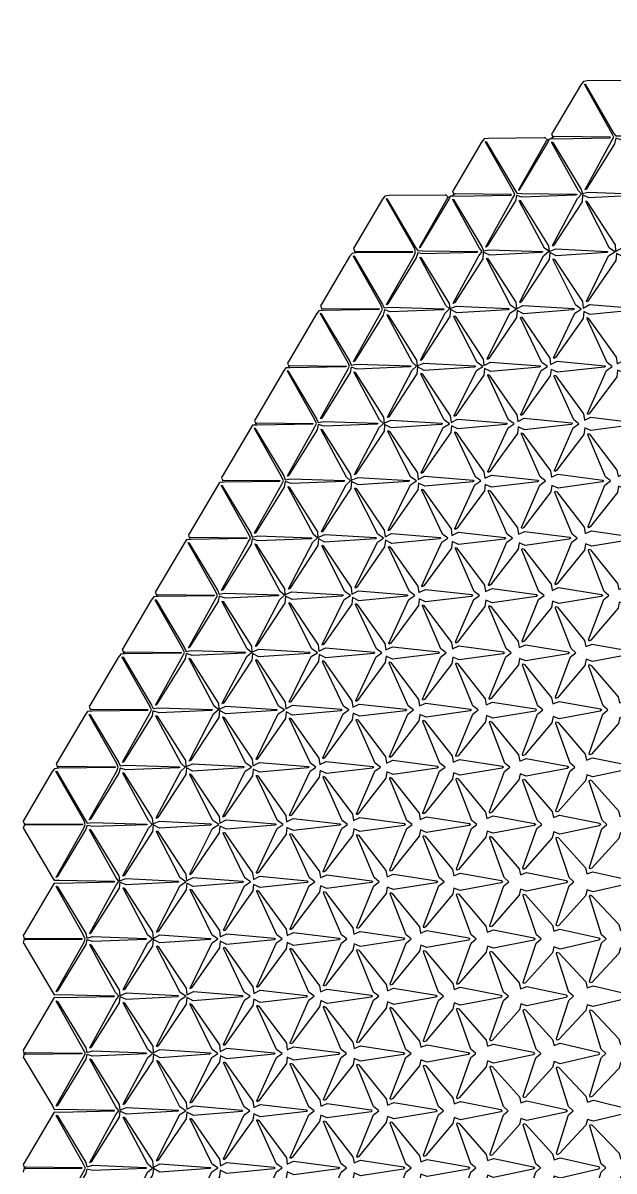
# Model space of a CAD drawing. Extents: x 0 to 195, y 0 to 191.
# Drawn here: x 0.2 to 44.9, y 95.1 to 181.9 of the extents above; entities that cross this region are included whole.
import ezdxf

# ---------------------------------------------------------------- set-up
doc = ezdxf.new("R2010")
doc.units = 0
doc.layers.add('DEFAULT', color=18, linetype='CONTINUOUS')

msp = doc.modelspace()

# ---------------------------------------------------------------- linework, layer by layer
at = {"layer": 'DEFAULT'}
for points in [[(54.878, 181.66), (54.68, 181.892), (54.634, 181.865), (50.373, 181.838), (50.085, 181.786), (49.888, 181.533), (47.738, 177.895), (47.689, 177.868), (47.757, 177.562), (47.377, 177.327), (47.183, 177.562), (47.137, 177.535), (42.871, 177.511), (42.584, 177.452), (42.385, 177.21), (40.233, 173.558), (40.185, 173.531), (40.265, 173.231)], [(39.888, 173.017), (39.661, 173.231), (39.613, 173.203), (35.384, 173.162), (35.072, 173.12), (34.883, 172.883), (32.731, 169.225), (32.683, 169.198), (32.769, 168.901)], [(32.384, 168.68), (32.169, 168.901), (32.122, 168.873), (27.879, 168.838), (27.571, 168.782), (27.374, 168.568), (25.221, 164.879), (25.175, 164.853), (25.287, 164.571), (25.369, 164.618), (29.641, 164.598), (29.679, 164.571), (29.624, 164.543), (25.378, 164.51), (25.077, 164.46), (24.883, 164.222), (22.731, 160.565), (22.683, 160.538), (22.768, 160.241), (22.879, 160.304), (27.122, 160.269), (27.153, 160.241), (27.087, 160.211), (22.897, 160.15), (22.558, 160.129), (22.382, 159.894), (20.23, 156.233), (20.183, 156.206), (20.27, 155.911), (20.378, 155.972), (24.624, 155.939), (24.654, 155.911), (24.586, 155.881), (20.398, 155.819), (20.059, 155.801), (19.884, 155.56), (17.733, 151.907), (17.685, 151.88), (17.766, 151.581), (17.88, 151.646), (22.12, 151.609), (22.147, 151.581), (22.077, 151.55), (17.902, 151.481), (17.555, 151.473), (17.386, 151.225), (15.235, 147.581), (15.187, 147.554), (15.261, 147.251), (15.383, 147.32), (19.614, 147.279), (19.644, 147.251), (19.573, 147.22), (15.404, 147.149), (15.055, 147.146), (14.889, 146.89), (12.739, 143.256), (12.69, 143.229), (12.754, 142.921), (12.886, 142.995), (17.108, 142.949), (17.14, 142.921), (17.071, 142.89), (12.905, 142.816), (12.551, 142.811), (12.384, 142.569), (10.232, 138.916), (10.184, 138.889), (10.266, 138.59), (10.38, 138.655), (14.62, 138.618), (14.657, 138.59), (14.597, 138.561), (10.392, 138.507), (10.064, 138.48), (9.883, 138.241), (7.732, 134.585), (7.684, 134.558), (7.768, 134.26), (7.879, 134.324), (12.122, 134.288), (12.159, 134.26), (12.099, 134.231), (7.891, 134.179), (7.566, 134.151), (7.385, 133.907), (5.234, 130.258), (5.186, 130.231), (5.264, 129.93), (5.381, 129.997), (9.618, 129.958), (9.649, 129.93), (9.581, 129.9), (5.4, 129.834), (5.057, 129.822), (4.886, 129.575), (2.735, 125.929), (2.686, 125.902), (2.762, 125.6), (2.882, 125.668), (7.116, 125.628), (7.163, 125.6), (7.115, 125.572), (2.883, 125.531), (2.565, 125.476), (2.369, 125.278), (0.213, 121.567), (0.169, 121.541), (0.299, 121.27), (0.282, 121.27), (0.177, 120.984), (0.223, 120.958), (2.377, 117.277), (2.543, 117.057), (2.909, 117.051), (7.062, 116.971), (7.103, 116.94), (7.037, 116.907), (2.922, 116.808), (2.536, 116.835), (2.389, 116.579), (0.239, 112.945), (0.19, 112.917), (0.26, 112.61), (0.255, 112.61), (0.187, 112.306), (0.236, 112.279), (2.387, 108.636), (2.53, 108.387), (2.926, 108.418), (7.029, 108.313), (7.087, 108.28), (7.034, 108.246), (2.924, 108.146), (2.534, 108.174), (2.389, 107.919), (0.238, 104.284), (0.189, 104.257), (0.241, 103.949), (0.255, 103.949), (0.196, 103.631), (0.247, 103.602), (2.395, 99.992), (2.54, 99.718), (2.922, 99.75), (7.038, 99.652), (7.094, 99.619), (7.041, 99.586), (2.92, 99.491), (2.54, 99.517), (2.392, 99.253), (0.242, 95.63), (0.193, 95.602), (0.249, 95.289), (0.258, 95.289), (0.188, 94.984)], [(0.299, 121.27), (0.363, 121.306), (4.655, 121.296), (4.691, 121.27), (4.636, 121.243), (0.372, 121.219), (0.282, 121.27)], [(0.255, 112.61), (0.386, 112.683), (4.609, 112.638), (4.66, 112.61), (4.614, 112.581), (0.383, 112.54), (0.26, 112.61)], [(0.255, 103.949), (0.386, 104.023), (4.609, 103.978), (4.651, 103.949), (4.594, 103.92), (0.393, 103.864), (0.241, 103.949)], [(0.249, 95.289), (0.389, 95.368), (4.602, 95.318), (4.655, 95.289), (4.611, 95.261), (0.385, 95.218), (0.258, 95.289)]]:
    msp.add_lwpolyline(points, dxfattribs=at)
for points in [[(45.042, 173.349), (45.41, 173.344), (49.561, 173.263), (49.577, 173.231), (49.482, 173.195), (45.45, 173.056), (45.041, 173.188), (44.948, 172.759), (42.813, 169.347), (42.731, 169.28), (42.71, 169.308), (44.716, 172.943), (44.9, 173.257), (44.771, 173.518), (42.685, 177.207), (42.681, 177.27), (42.723, 177.251), (44.876, 173.568)], [(37.553, 169.008), (37.905, 169.005), (42.072, 168.932), (42.08, 168.901), (41.977, 168.864), (37.953, 168.721), (37.531, 168.847), (37.438, 168.447), (35.3, 164.999), (35.223, 164.937), (35.205, 164.968), (37.227, 168.613), (37.396, 168.923), (37.275, 169.188), (35.183, 172.88), (35.185, 172.931), (35.236, 172.9), (37.387, 169.258)], [(44.64, 173.231), (44.619, 173.259), (40.381, 173.297), (40.265, 173.231), (39.888, 173.017), (39.766, 172.945), (37.687, 169.261), (37.697, 169.222), (37.759, 169.267), (39.906, 172.84), (40.058, 173.142), (40.41, 173.119), (44.561, 173.2)], [(42.513, 168.986), (42.953, 169.082), (46.976, 168.939), (47.002, 168.901), (46.904, 168.859), (42.989, 168.663), (42.519, 168.9), (42.485, 168.358), (40.36, 165.087), (40.27, 165.017), (40.248, 165.054), (42.136, 168.61), (42.435, 168.947), (42.226, 169.189), (40.206, 172.834), (40.209, 172.89), (40.265, 172.857), (42.41, 169.302)], [(30.056, 164.682), (30.4, 164.667), (34.581, 164.602), (34.6, 164.571), (34.512, 164.536), (30.435, 164.419), (30.046, 164.508), (29.93, 164.133), (27.79, 160.653), (27.707, 160.579), (27.682, 160.591), (29.776, 164.285), (29.879, 164.578), (29.793, 164.857), (27.674, 168.567), (27.679, 168.612), (27.731, 168.577), (29.883, 164.921)], [(37.147, 168.901), (37.123, 168.929), (32.879, 168.964), (32.769, 168.901), (32.384, 168.68), (32.274, 168.615), (30.183, 164.923), (30.193, 164.884), (30.254, 164.929), (32.401, 168.518), (32.561, 168.808), (32.904, 168.798), (37.072, 168.87)], [(35.023, 164.66), (35.442, 164.734), (39.498, 164.607), (39.508, 164.571), (39.395, 164.528), (35.494, 164.325), (35.006, 164.561), (34.976, 164.046), (32.848, 160.739), (32.757, 160.665), (32.732, 160.692), (34.669, 164.281), (34.923, 164.603), (34.735, 164.859), (32.701, 168.513), (32.704, 168.569), (32.759, 168.536), (34.905, 164.962)], [(39.988, 164.617), (40.496, 164.82), (44.392, 164.614), (44.429, 164.571), (44.328, 164.524), (40.528, 164.272), (40.042, 164.52), (40.002, 163.997), (37.881, 160.788), (37.797, 160.735), (37.784, 160.797), (39.558, 164.277), (39.98, 164.626), (39.656, 164.862), (37.738, 168.438), (37.745, 168.497), (37.812, 168.456), (39.948, 165.043)], [(45.028, 164.609), (45.529, 164.872), (49.326, 164.619), (49.369, 164.571), (49.264, 164.519), (45.56, 164.221), (45.082, 164.45), (45.039, 163.927), (42.928, 160.857), (42.832, 160.795), (42.813, 160.857), (44.495, 164.274), (44.974, 164.571), (44.555, 164.866), (42.785, 168.343), (42.786, 168.426), (42.853, 168.396), (44.98, 165.104)], [(27.521, 160.353), (27.933, 160.389), (32.016, 160.276), (32.051, 160.241), (31.969, 160.203), (27.957, 160.055), (27.527, 160.186), (27.438, 159.788), (25.3, 156.338), (25.22, 156.271), (25.199, 156.294), (27.241, 159.953), (27.393, 160.256), (27.274, 160.527), (25.183, 164.22), (25.183, 164.275), (25.23, 164.249), (27.382, 160.589)], [(32.489, 160.302), (32.985, 160.472), (36.913, 160.283), (36.957, 160.241), (36.867, 160.196), (33.008, 159.973), (32.524, 160.22), (32.491, 159.687), (30.367, 156.438), (30.274, 156.365), (30.251, 156.4), (32.129, 159.949), (32.452, 160.264), (32.173, 160.531), (30.23, 164.125), (30.233, 164.189), (30.293, 164.155), (32.432, 160.683)], [(37.523, 160.261), (38.015, 160.519), (41.854, 160.287), (41.887, 160.241), (41.776, 160.19), (38.054, 159.9), (37.575, 160.132), (37.533, 159.608), (35.42, 156.516), (35.32, 156.444), (35.296, 156.492), (37.032, 159.946), (37.491, 160.251), (37.075, 160.535), (35.276, 164.032), (35.284, 164.101), (35.358, 164.058), (37.484, 160.782)], [(42.565, 160.332), (43.057, 160.587), (46.771, 160.293), (46.819, 160.241), (46.711, 160.184), (43.087, 159.848), (42.615, 160.062), (42.569, 159.539), (40.467, 156.584), (40.36, 156.513), (40.336, 156.574), (41.946, 159.942), (42.424, 160.241), (42.02, 160.537), (40.301, 163.979), (40.312, 164.051), (40.395, 164.003), (42.513, 160.837)], [(25.02, 156.007), (25.442, 156.073), (29.499, 155.947), (29.538, 155.911), (29.458, 155.873), (25.462, 155.716), (25.019, 155.854), (24.936, 155.462), (22.797, 152.004), (22.719, 151.939), (22.699, 151.965), (24.74, 155.623), (24.893, 155.927), (24.776, 156.197), (22.682, 159.891), (22.691, 159.931), (22.751, 159.888), (24.899, 156.29)], [(29.994, 155.959), (30.502, 156.17), (34.378, 155.955), (34.423, 155.911), (34.329, 155.863), (30.527, 155.612), (30.035, 155.871), (29.992, 155.356), (27.868, 152.109), (27.777, 152.04), (27.756, 152.08), (29.618, 155.619), (29.961, 155.931), (29.657, 156.202), (27.738, 159.779), (27.747, 159.835), (27.816, 159.79), (29.951, 156.389)], [(35.05, 155.977), (35.55, 156.245), (39.284, 155.962), (39.334, 155.911), (39.231, 155.856), (35.577, 155.534), (35.094, 155.769), (35.044, 155.257), (32.934, 152.206), (32.834, 152.139), (32.812, 152.196), (34.496, 155.614), (34.967, 155.911), (34.543, 156.206), (32.791, 159.67), (32.798, 159.746), (32.873, 159.705), (34.996, 156.474)], [(40.098, 156.059), (40.592, 156.311), (44.202, 155.968), (44.259, 155.911), (44.151, 155.849), (40.618, 155.47), (40.138, 155.692), (40.079, 155.19), (37.98, 152.272), (37.875, 152.21), (37.855, 152.285), (39.403, 155.61), (39.861, 155.911), (39.454, 156.21), (37.832, 159.585), (37.841, 159.672), (37.925, 159.629), (40.037, 156.551)], [(45.132, 156.119), (45.622, 156.359), (49.142, 155.973), (49.202, 155.911), (49.089, 155.844), (45.648, 155.421), (45.178, 155.624), (45.114, 155.122), (43.026, 152.34), (42.913, 152.275), (42.89, 152.358), (44.328, 155.607), (44.772, 155.911), (44.376, 156.213), (42.867, 159.511), (42.875, 159.613), (42.961, 159.576), (45.065, 156.605)], [(22.523, 151.676), (22.939, 151.74), (27.003, 151.616), (27.04, 151.581), (26.958, 151.542), (22.962, 151.386), (22.52, 151.525), (22.438, 151.129), (20.299, 147.677), (20.222, 147.614), (20.203, 147.643), (22.231, 151.293), (22.396, 151.599), (22.272, 151.867), (20.184, 155.557), (20.192, 155.599), (20.251, 155.557), (22.399, 151.961)], [(27.497, 151.624), (28.003, 151.841), (31.877, 151.625), (31.916, 151.581), (31.816, 151.532), (28.034, 151.272), (27.542, 151.53), (27.497, 151.016), (25.374, 147.788), (25.28, 147.714), (25.256, 147.75), (27.118, 151.289), (27.459, 151.604), (27.161, 151.871), (25.236, 155.453), (25.248, 155.502), (25.322, 155.451), (27.456, 152.068)], [(32.567, 151.677), (33.063, 151.935), (36.759, 151.634), (36.815, 151.581), (36.714, 151.524), (33.086, 151.19), (32.601, 151.427), (32.546, 150.922), (30.438, 147.881), (30.339, 147.816), (30.318, 147.878), (31.984, 151.283), (32.459, 151.581), (32.041, 151.876), (30.292, 155.339), (30.307, 155.4), (30.395, 155.343), (32.513, 152.176)], [(37.616, 151.761), (38.103, 151.999), (41.68, 151.64), (41.739, 151.581), (41.63, 151.518), (38.128, 151.123), (37.654, 151.336), (37.594, 150.831), (35.499, 147.971), (35.387, 147.901), (35.362, 147.97), (36.887, 151.279), (37.338, 151.581), (36.93, 151.88), (35.343, 155.233), (35.357, 155.314), (35.45, 155.262), (37.556, 152.258)], [(42.661, 151.838), (43.144, 152.064), (46.598, 151.647), (46.67, 151.581), (46.564, 151.512), (43.161, 151.071), (42.692, 151.269), (42.626, 150.769), (40.542, 148.032), (40.424, 147.965), (40.399, 148.047), (41.808, 151.276), (42.248, 151.581), (41.855, 151.883), (40.377, 155.16), (40.394, 155.249), (40.496, 155.196), (42.591, 152.326)], [(20.023, 147.342), (20.441, 147.412), (24.5, 147.286), (24.539, 147.251), (24.461, 147.212), (20.461, 147.058), (20.024, 147.201), (19.942, 146.789), (17.805, 143.355), (17.725, 143.289), (17.705, 143.316), (19.728, 146.963), (19.898, 147.268), (19.767, 147.537), (17.686, 151.222), (17.696, 151.263), (17.756, 151.219), (19.903, 147.638)], [(25, 147.299), (25.509, 147.52), (29.366, 147.296), (29.416, 147.251), (29.326, 147.203), (25.529, 146.95), (25.039, 147.203), (24.998, 146.684), (22.875, 143.459), (22.78, 143.384), (22.755, 143.417), (24.62, 146.959), (24.96, 147.27), (24.658, 147.541), (22.737, 151.119), (22.749, 151.17), (22.822, 151.12), (24.956, 147.738)], [(30.073, 147.355), (30.566, 147.61), (34.253, 147.304), (34.309, 147.251), (34.207, 147.194), (30.589, 146.854), (30.105, 147.09), (30.05, 146.586), (27.942, 143.557), (27.838, 143.485), (27.814, 143.538), (29.493, 146.954), (29.958, 147.251), (29.531, 147.546), (27.796, 150.999), (27.813, 151.06), (27.902, 151.002), (30.019, 147.857)], [(35.13, 147.456), (35.62, 147.696), (39.145, 147.313), (39.214, 147.251), (39.111, 147.186), (35.638, 146.778), (35.161, 146.993), (35.097, 146.495), (33.003, 143.646), (32.891, 143.576), (32.866, 143.647), (34.38, 146.949), (34.831, 147.251), (34.424, 147.551), (32.845, 150.897), (32.862, 150.974), (32.96, 150.918), (35.064, 147.943)], [(40.174, 147.531), (40.658, 147.755), (44.07, 147.319), (44.14, 147.251), (44.027, 147.178), (40.68, 146.712), (40.207, 146.912), (40.134, 146.424), (38.053, 143.717), (37.933, 143.649), (37.907, 143.733), (39.29, 146.945), (39.719, 147.251), (39.322, 147.555), (37.892, 150.799), (37.907, 150.897), (38.008, 150.848), (40.1, 148.013)], [(45.209, 147.592), (45.689, 147.804), (49.009, 147.324), (49.084, 147.251), (48.968, 147.173), (45.709, 146.665), (45.242, 146.853), (45.162, 146.37), (43.09, 143.77), (42.968, 143.71), (42.942, 143.81), (44.211, 146.942), (44.631, 147.251), (44.252, 147.558), (42.924, 150.731), (42.94, 150.84), (43.046, 150.794), (45.129, 148.068)], [(17.518, 143.01), (17.946, 143.091), (21.989, 142.957), (22.028, 142.921), (21.946, 142.881), (17.968, 142.716), (17.516, 142.871), (17.443, 142.458), (15.306, 139.027), (15.226, 138.961), (15.206, 138.988), (17.225, 142.632), (17.4, 142.937), (17.261, 143.207), (15.189, 146.886), (15.198, 146.929), (15.258, 146.886), (17.405, 143.311)], [(22.5, 142.971), (23.01, 143.191), (26.864, 142.966), (26.916, 142.921), (26.828, 142.873), (23.028, 142.621), (22.537, 142.878), (22.494, 142.361), (20.371, 139.123), (20.281, 139.057), (20.261, 139.101), (22.106, 142.628), (22.467, 142.943), (22.148, 143.212), (20.242, 146.78), (20.251, 146.837), (20.321, 146.792), (22.455, 143.406)], [(27.572, 143.024), (28.069, 143.286), (31.746, 142.974), (31.805, 142.921), (31.706, 142.864), (28.09, 142.523), (27.603, 142.764), (27.546, 142.262), (25.437, 139.22), (25.336, 139.151), (25.313, 139.207), (26.995, 142.624), (27.458, 142.921), (27.029, 143.216), (25.297, 146.667), (25.311, 146.734), (25.396, 146.681), (27.514, 143.518)], [(32.634, 143.132), (33.124, 143.372), (36.638, 142.983), (36.709, 142.921), (36.608, 142.855), (33.139, 142.445), (32.662, 142.661), (32.598, 142.164), (30.504, 139.318), (30.391, 139.247), (30.366, 139.317), (31.879, 142.619), (32.326, 142.921), (31.917, 143.221), (30.349, 146.56), (30.366, 146.638), (30.464, 146.582), (32.567, 143.619)], [(37.684, 143.219), (38.167, 143.439), (41.552, 142.99), (41.628, 142.921), (41.519, 142.848), (38.184, 142.375), (37.714, 142.571), (37.641, 142.081), (35.562, 139.399), (35.437, 139.327), (35.408, 139.406), (36.787, 142.615), (37.213, 142.921), (36.816, 143.225), (35.395, 146.462), (35.413, 146.557), (35.519, 146.503), (37.609, 143.698)], [(42.725, 143.29), (43.2, 143.491), (46.487, 142.996), (46.562, 142.921), (46.444, 142.841), (43.222, 142.316), (42.756, 142.499), (42.674, 142.018), (40.605, 139.462), (40.476, 139.394), (40.446, 139.487), (41.704, 142.611), (42.117, 142.921), (41.735, 143.228), (40.431, 146.385), (40.452, 146.488), (40.567, 146.434), (42.645, 143.768)], [(15.018, 138.679), (15.447, 138.762), (19.487, 138.627), (19.529, 138.59), (19.45, 138.551), (15.466, 138.388), (15.018, 138.54), (14.942, 138.129), (12.805, 134.695), (12.72, 134.62), (12.694, 134.634), (14.75, 138.303), (14.891, 138.6), (14.772, 138.877), (12.684, 142.567), (12.696, 142.603), (12.76, 142.554), (14.906, 138.983)], [(20.002, 138.629), (20.506, 138.855), (24.372, 138.635), (24.414, 138.59), (24.316, 138.542), (20.534, 138.282), (20.043, 138.536), (20, 138.021), (17.878, 134.803), (17.783, 134.73), (17.76, 134.767), (19.61, 138.298), (19.966, 138.61), (19.646, 138.882), (17.743, 142.448), (17.755, 142.5), (17.829, 142.45), (19.962, 139.088)], [(25.069, 138.689), (25.565, 138.949), (29.254, 138.644), (29.307, 138.59), (29.202, 138.533), (25.592, 138.19), (25.106, 138.428), (25.049, 137.926), (22.942, 134.897), (22.84, 134.828), (22.818, 134.887), (24.484, 138.293), (24.956, 138.59), (24.536, 138.886), (22.794, 142.344), (22.809, 142.407), (22.896, 142.352), (25.014, 139.187)], [(30.135, 138.803), (30.625, 139.043), (34.136, 138.653), (34.208, 138.59), (34.107, 138.525), (30.64, 138.115), (30.164, 138.328), (30.1, 137.83), (28.007, 134.991), (27.893, 134.92), (27.868, 134.991), (29.376, 138.289), (29.829, 138.59), (29.425, 138.89), (27.845, 142.238), (27.864, 142.311), (27.965, 142.251), (30.067, 139.289)], [(35.189, 138.898), (35.675, 139.122), (39.037, 138.662), (39.119, 138.59), (39.016, 138.517), (35.685, 138.043), (35.212, 138.245), (35.136, 137.76), (33.055, 135.06), (32.935, 134.992), (32.908, 135.077), (34.286, 138.285), (34.712, 138.59), (34.314, 138.895), (32.896, 142.131), (32.914, 142.224), (33.021, 142.17), (35.11, 139.371)], [(40.235, 138.976), (40.713, 139.182), (43.961, 138.669), (44.048, 138.59), (43.939, 138.51), (40.724, 137.982), (40.257, 138.167), (40.173, 137.688), (38.105, 135.131), (37.976, 135.064), (37.947, 135.159), (39.201, 138.281), (39.607, 138.59), (39.221, 138.899), (37.938, 142.04), (37.958, 142.148), (38.072, 142.097), (40.149, 139.445)], [(45.274, 139.044), (45.746, 139.233), (48.895, 138.675), (48.98, 138.59), (48.862, 138.503), (45.763, 137.921), (45.301, 138.091), (45.209, 137.621), (43.153, 135.198), (43.013, 135.129), (42.979, 135.229), (44.13, 138.278), (44.523, 138.59), (44.15, 138.902), (42.97, 141.971), (42.993, 142.087), (43.115, 142.035), (45.181, 139.507)], [(12.512, 134.361), (12.946, 134.43), (16.989, 134.297), (17.03, 134.26), (16.95, 134.221), (12.966, 134.059), (12.517, 134.208), (12.44, 133.803), (10.303, 130.361), (10.218, 130.287), (10.193, 130.302), (12.252, 133.973), (12.39, 134.27), (12.274, 134.547), (10.183, 138.238), (10.189, 138.284), (10.245, 138.246), (12.394, 134.631)], [(17.505, 134.307), (18.012, 134.534), (21.86, 134.306), (21.914, 134.26), (21.828, 134.213), (18.028, 133.96), (17.541, 134.21), (17.501, 133.688), (15.379, 130.474), (15.284, 130.401), (15.259, 130.436), (17.111, 133.968), (17.466, 134.28), (17.148, 134.551), (15.242, 138.119), (15.254, 138.172), (15.327, 138.123), (17.46, 134.755)], [(22.574, 134.368), (23.069, 134.625), (26.746, 134.314), (26.813, 134.26), (26.723, 134.205), (23.081, 133.877), (22.597, 134.114), (22.544, 133.606), (20.434, 130.556), (20.335, 130.489), (20.313, 130.547), (21.994, 133.963), (22.456, 134.26), (22.025, 134.556), (20.299, 138.003), (20.314, 138.068), (20.402, 138.012), (22.519, 134.867)], [(27.637, 134.477), (28.127, 134.716), (31.632, 134.323), (31.706, 134.26), (31.607, 134.195), (28.14, 133.784), (27.66, 134.004), (27.594, 133.511), (25.499, 130.65), (25.385, 130.576), (25.358, 130.641), (26.896, 133.959), (27.336, 134.26), (26.918, 134.56), (25.348, 137.9), (25.367, 137.976), (25.467, 137.917), (27.569, 134.962)], [(32.687, 134.563), (33.169, 134.783), (36.548, 134.331), (36.627, 134.26), (36.521, 134.188), (33.183, 133.717), (32.711, 133.916), (32.638, 133.427), (30.557, 130.733), (30.436, 130.664), (30.408, 130.747), (31.786, 133.955), (32.209, 134.26), (31.81, 134.565), (30.398, 137.797), (30.415, 137.892), (30.521, 137.839), (32.61, 135.042)], [(37.735, 134.647), (38.213, 134.851), (41.461, 134.339), (41.545, 134.26), (41.433, 134.179), (38.227, 133.647), (37.759, 133.832), (37.675, 133.355), (35.607, 130.804), (35.476, 130.733), (35.445, 130.825), (36.706, 133.951), (37.116, 134.26), (36.731, 134.568), (35.433, 137.721), (35.456, 137.822), (35.573, 137.765), (37.65, 135.117)], [(42.779, 134.723), (43.254, 134.915), (46.38, 134.346), (46.47, 134.26), (46.356, 134.172), (43.266, 133.587), (42.8, 133.761), (42.706, 133.296), (40.649, 130.862), (40.513, 130.798), (40.482, 130.905), (41.623, 133.948), (42.019, 134.26), (41.65, 134.572), (40.47, 137.641), (40.494, 137.755), (40.618, 137.702), (42.683, 135.181)], [(10.014, 130.031), (10.444, 130.097), (14.494, 129.966), (14.526, 129.93), (14.438, 129.89), (10.472, 129.719), (10.009, 129.876), (9.939, 129.475), (7.801, 126.029), (7.722, 125.963), (7.701, 125.989), (9.735, 129.642), (9.895, 129.946), (9.77, 130.217), (7.685, 133.905), (7.69, 133.953), (7.744, 133.917), (9.893, 130.299)], [(15.005, 129.978), (15.513, 130.206), (19.357, 129.976), (19.411, 129.93), (19.324, 129.882), (15.53, 129.628), (15.038, 129.885), (14.995, 129.369), (12.872, 126.133), (12.783, 126.07), (12.765, 126.117), (14.599, 129.637), (14.968, 129.959), (14.652, 130.221), (12.74, 133.793), (12.752, 133.844), (12.827, 133.793), (14.96, 130.424)], [(20.068, 130.027), (20.563, 130.285), (24.259, 129.983), (24.32, 129.93), (24.225, 129.875), (20.58, 129.548), (20.095, 129.786), (20.042, 129.279), (17.932, 126.223), (17.835, 126.159), (17.815, 126.22), (19.491, 129.633), (19.953, 129.93), (19.523, 130.226), (17.8, 133.67), (17.812, 133.741), (17.896, 133.691), (20.014, 130.527)], [(25.128, 130.131), (25.62, 130.376), (29.145, 129.992), (29.215, 129.93), (29.113, 129.866), (25.636, 129.459), (25.158, 129.678), (25.093, 129.182), (22.999, 126.319), (22.885, 126.245), (22.858, 126.31), (24.397, 129.629), (24.844, 129.93), (24.43, 130.23), (22.843, 133.582), (22.859, 133.66), (22.955, 133.605), (25.06, 130.614)], [(30.188, 130.234), (30.671, 130.455), (34.044, 130.001), (34.125, 129.93), (34.022, 129.858), (30.683, 129.387), (30.211, 129.586), (30.137, 129.097), (28.057, 126.403), (27.934, 126.331), (27.906, 126.411), (29.292, 129.625), (29.72, 129.93), (29.322, 130.234), (27.892, 133.478), (27.912, 133.567), (28.021, 133.509), (30.11, 130.712)], [(35.235, 130.316), (35.714, 130.523), (38.958, 130.009), (39.041, 129.93), (38.929, 129.849), (35.729, 129.313), (35.26, 129.501), (35.173, 129.028), (33.105, 126.471), (32.975, 126.402), (32.944, 126.494), (34.207, 129.621), (34.614, 129.93), (34.228, 130.238), (32.935, 133.387), (32.956, 133.492), (33.071, 133.439), (35.148, 130.783)], [(40.279, 130.393), (40.75, 130.58), (43.887, 130.016), (43.973, 129.93), (43.856, 129.842), (40.766, 129.256), (40.301, 129.429), (40.207, 128.963), (38.151, 126.534), (38.015, 126.471), (37.983, 126.579), (39.119, 129.617), (39.515, 129.93), (39.147, 130.242), (37.971, 133.308), (37.997, 133.421), (38.122, 133.366), (40.186, 130.856)], [(45.32, 130.463), (45.786, 130.635), (48.816, 130.023), (48.907, 129.93), (48.787, 129.835), (45.8, 129.203), (45.339, 129.364), (45.236, 128.907), (43.191, 126.59), (43.049, 126.529), (43.014, 126.646), (44.052, 129.614), (44.436, 129.93), (44.08, 130.245), (43.001, 133.243), (43.031, 133.361), (43.167, 133.304), (45.219, 130.919)], [(7.52, 125.693), (7.943, 125.764), (11.997, 125.636), (12.041, 125.6), (11.968, 125.562), (7.957, 125.413), (7.521, 125.537), (7.43, 125.162), (5.29, 121.682), (5.209, 121.612), (5.186, 121.628), (7.267, 125.313), (7.388, 125.6), (7.268, 125.887), (5.186, 129.573), (5.194, 129.614), (5.254, 129.572), (7.401, 125.984)], [(12.505, 125.635), (13.006, 125.866), (16.87, 125.645), (16.919, 125.6), (16.828, 125.552), (13.028, 125.301), (12.536, 125.56), (12.492, 125.045), (10.368, 121.798), (10.275, 121.725), (10.251, 121.76), (12.128, 125.308), (12.458, 125.614), (12.155, 125.891), (10.239, 129.466), (10.254, 129.51), (10.334, 129.453), (12.465, 126.104)], [(17.568, 125.697), (18.061, 125.952), (21.763, 125.653), (21.823, 125.6), (21.728, 125.545), (18.079, 125.22), (17.593, 125.46), (17.54, 124.954), (15.429, 121.888), (15.332, 121.825), (15.313, 121.886), (16.995, 125.303), (17.462, 125.6), (17.035, 125.895), (15.294, 129.352), (15.31, 129.415), (15.398, 129.358), (17.515, 126.2)], [(22.627, 125.799), (23.12, 126.045), (26.646, 125.662), (26.717, 125.6), (26.616, 125.536), (23.135, 125.132), (22.656, 125.352), (22.591, 124.856), (20.496, 121.985), (20.383, 121.912), (20.356, 121.977), (21.9, 125.299), (22.348, 125.6), (21.933, 125.9), (20.341, 129.255), (20.358, 129.332), (20.454, 129.276), (22.559, 126.283)], [(27.686, 125.901), (28.171, 126.125), (31.545, 125.671), (31.627, 125.6), (31.525, 125.528), (28.181, 125.059), (27.708, 125.261), (27.634, 124.774), (25.552, 122.066), (25.432, 121.996), (25.404, 122.078), (26.795, 125.295), (27.222, 125.6), (26.823, 125.904), (25.392, 129.149), (25.411, 129.24), (25.518, 129.184), (27.608, 126.376)], [(32.734, 125.984), (33.213, 126.191), (36.461, 125.678), (36.547, 125.6), (36.438, 125.52), (33.225, 124.991), (32.757, 125.177), (32.673, 124.699), (30.604, 122.139), (30.474, 122.07), (30.443, 122.161), (31.709, 125.291), (32.116, 125.6), (31.728, 125.908), (30.435, 129.057), (30.456, 129.162), (30.57, 129.109), (32.647, 126.452)], [(37.781, 126.066), (38.252, 126.252), (41.384, 125.686), (41.474, 125.6), (41.362, 125.512), (38.263, 124.931), (37.799, 125.103), (37.706, 124.635), (35.65, 122.203), (35.513, 122.137), (35.48, 122.241), (36.628, 125.288), (37.022, 125.6), (36.65, 125.912), (35.47, 128.981), (35.497, 129.091), (35.624, 129.032), (37.688, 126.53)], [(42.82, 126.134), (43.286, 126.306), (46.315, 125.693), (46.408, 125.6), (46.29, 125.505), (43.299, 124.875), (42.837, 125.037), (42.735, 124.58), (40.689, 122.257), (40.546, 122.195), (40.511, 122.31), (41.557, 125.284), (41.937, 125.6), (41.578, 125.915), (40.502, 128.91), (40.532, 129.029), (40.667, 128.973), (42.719, 126.59)], [(5.023, 121.378), (5.433, 121.418), (9.516, 121.304), (9.567, 121.27), (9.504, 121.235), (5.439, 121.112), (5.03, 121.185), (4.91, 120.87), (2.764, 117.314), (2.694, 117.255), (2.677, 117.279), (4.788, 120.984), (4.873, 121.277), (4.805, 121.555), (2.669, 125.277), (2.678, 125.313), (2.735, 125.27), (4.886, 121.626)], [(9.994, 121.318), (10.503, 121.53), (14.377, 121.314), (14.437, 121.27), (14.361, 121.225), (10.511, 120.997), (10.017, 121.246), (9.978, 120.741), (7.85, 117.442), (7.76, 117.368), (7.735, 117.397), (9.662, 120.979), (9.942, 121.276), (9.673, 121.56), (7.73, 125.153), (7.743, 125.2), (7.817, 125.148), (9.952, 121.749)], [(15.065, 121.362), (15.558, 121.617), (19.268, 121.322), (19.333, 121.27), (19.244, 121.216), (15.57, 120.903), (15.081, 121.151), (15.027, 120.647), (12.913, 117.535), (12.818, 117.47), (12.799, 117.526), (14.526, 120.974), (14.984, 121.27), (14.541, 121.565), (12.792, 125.028), (12.807, 125.089), (12.895, 125.031), (15.014, 121.866)], [(20.125, 121.465), (20.617, 121.71), (24.151, 121.331), (24.221, 121.27), (24.121, 121.206), (20.633, 120.805), (20.149, 121.033), (20.082, 120.542), (17.985, 117.638), (17.874, 117.567), (17.849, 117.632), (19.415, 120.97), (19.86, 121.27), (19.439, 121.569), (17.839, 124.93), (17.856, 125.005), (17.952, 124.948), (20.058, 121.95)], [(25.183, 121.565), (25.667, 121.788), (29.053, 121.34), (29.133, 121.27), (29.029, 121.198), (25.679, 120.732), (25.205, 120.936), (25.131, 120.45), (23.048, 117.73), (22.929, 117.661), (22.902, 117.744), (24.299, 120.965), (24.728, 121.27), (24.328, 121.574), (22.889, 124.824), (22.909, 124.913), (23.016, 124.856), (25.106, 122.043)], [(30.233, 121.652), (30.712, 121.859), (33.963, 121.348), (34.048, 121.27), (33.938, 121.19), (30.724, 120.661), (30.253, 120.853), (30.167, 120.38), (28.097, 117.798), (27.97, 117.733), (27.941, 117.827), (29.213, 120.961), (29.623, 121.27), (29.236, 121.578), (27.931, 124.734), (27.953, 124.837), (28.069, 124.781), (30.146, 122.12)], [(35.278, 121.731), (35.751, 121.921), (38.885, 121.355), (38.976, 121.27), (38.864, 121.182), (35.762, 120.602), (35.297, 120.776), (35.204, 120.308), (33.147, 117.87), (33.012, 117.805), (32.979, 117.91), (34.129, 120.958), (34.524, 121.27), (34.152, 121.581), (32.969, 124.653), (32.994, 124.765), (33.119, 124.71), (35.184, 122.192)], [(40.318, 121.799), (40.784, 121.973), (43.819, 121.362), (43.911, 121.27), (43.792, 121.175), (40.798, 120.546), (40.338, 120.706), (40.236, 120.247), (38.191, 117.93), (38.047, 117.866), (38.01, 117.978), (39.059, 120.954), (39.439, 121.27), (39.079, 121.585), (38.002, 124.581), (38.031, 124.702), (38.164, 124.648), (40.216, 122.255)], [(45.356, 121.865), (45.818, 122.025), (48.753, 121.369), (48.849, 121.27), (48.728, 121.168), (45.83, 120.496), (45.371, 120.648), (45.26, 120.2), (43.224, 117.976), (43.077, 117.918), (43.04, 118.044), (43.992, 120.951), (44.363, 121.27), (44.017, 121.587), (43.029, 124.521), (43.063, 124.646), (43.205, 124.59), (45.247, 122.314)], [(7.487, 116.997), (7.987, 117.175), (11.908, 116.982), (11.97, 116.94), (11.901, 116.897), (7.991, 116.699), (7.493, 116.901), (7.452, 116.46), (5.317, 113.062), (5.238, 113.002), (5.221, 113.038), (7.193, 116.65), (7.421, 116.952), (7.217, 117.228), (5.21, 120.865), (5.224, 120.903), (5.297, 120.848), (7.436, 117.388)], [(12.549, 117.003), (13.044, 117.265), (16.796, 116.99), (16.856, 116.94), (16.766, 116.888), (13.059, 116.591), (12.568, 116.842), (12.518, 116.335), (10.401, 113.186), (10.304, 113.115), (10.281, 113.16), (12.064, 116.646), (12.506, 116.944), (12.071, 117.234), (10.278, 120.726), (10.293, 120.784), (10.377, 120.729), (12.499, 117.509)], [(17.615, 117.118), (18.107, 117.365), (21.671, 117), (21.745, 116.94), (21.653, 116.878), (18.116, 116.501), (17.63, 116.735), (17.567, 116.241), (15.464, 113.279), (15.361, 113.214), (15.34, 113.282), (16.937, 116.64), (17.387, 116.94), (16.965, 117.238), (15.327, 120.625), (15.345, 120.693), (15.443, 120.632), (17.55, 117.607)], [(22.679, 117.23), (23.163, 117.453), (26.56, 117.009), (26.645, 116.94), (26.547, 116.869), (23.17, 116.417), (22.691, 116.629), (22.617, 116.145), (20.531, 113.374), (20.414, 113.306), (20.389, 113.384), (21.83, 116.636), (22.256, 116.94), (21.847, 117.243), (20.381, 120.512), (20.403, 120.593), (20.513, 120.53), (22.604, 117.71)], [(27.728, 117.313), (28.205, 117.519), (31.476, 117.017), (31.56, 116.94), (31.451, 116.861), (28.218, 116.341), (27.747, 116.533), (27.663, 116.058), (25.591, 113.46), (25.463, 113.391), (25.434, 113.48), (26.73, 116.632), (27.137, 116.94), (26.743, 117.247), (25.428, 120.411), (25.45, 120.511), (25.566, 120.454), (27.644, 117.786)], [(32.777, 117.398), (33.249, 117.587), (36.389, 117.025), (36.483, 116.94), (36.375, 116.853), (33.256, 116.281), (32.79, 116.458), (32.698, 115.991), (30.638, 113.526), (30.505, 113.463), (30.474, 113.568), (31.64, 116.628), (32.038, 116.94), (31.664, 117.251), (30.464, 120.334), (30.491, 120.44), (30.619, 120.38), (32.683, 117.861)], [(37.818, 117.47), (38.286, 117.646), (41.315, 117.032), (41.414, 116.94), (41.302, 116.846), (38.293, 116.224), (37.831, 116.387), (37.73, 115.928), (35.683, 113.589), (35.541, 113.525), (35.506, 113.638), (36.569, 116.625), (36.947, 116.94), (36.583, 117.254), (35.5, 120.255), (35.529, 120.375), (35.662, 120.319), (37.715, 117.923)], [(42.854, 117.531), (43.314, 117.69), (46.259, 117.038), (46.355, 116.94), (46.235, 116.839), (43.326, 116.172), (42.867, 116.325), (42.757, 115.877), (40.719, 113.639), (40.573, 113.58), (40.536, 113.705), (41.502, 116.622), (41.866, 116.94), (41.514, 117.257), (40.53, 120.187), (40.564, 120.315), (40.705, 120.261), (42.746, 117.982)], [(5.015, 112.683), (5.457, 112.797), (9.468, 112.647), (9.521, 112.61), (9.452, 112.571), (5.465, 112.41), (5.008, 112.54), (4.925, 112.182), (2.783, 108.681), (2.707, 108.617), (2.687, 108.638), (4.767, 112.323), (4.889, 112.607), (4.762, 112.897), (2.689, 116.576), (2.706, 116.604), (2.779, 116.545), (4.921, 113.031)], [(10.031, 112.649), (10.533, 112.917), (14.318, 112.658), (14.393, 112.61), (14.324, 112.562), (10.53, 112.307), (10.032, 112.575), (9.985, 112.067), (7.859, 108.795), (7.775, 108.735), (7.758, 108.784), (9.613, 112.317), (9.971, 112.618), (9.627, 112.901), (7.752, 116.449), (7.77, 116.494), (7.854, 116.432), (9.981, 113.145)], [(15.099, 112.761), (15.59, 113.006), (19.206, 112.667), (19.28, 112.61), (19.192, 112.552), (15.596, 112.202), (15.107, 112.446), (15.046, 111.951), (12.938, 108.91), (12.837, 108.842), (12.815, 108.9), (14.491, 112.313), (14.931, 112.61), (14.486, 112.907), (12.817, 116.315), (12.835, 116.38), (12.93, 116.32), (15.041, 113.258)], [(20.162, 112.87), (20.648, 113.098), (24.091, 112.676), (24.177, 112.61), (24.086, 112.543), (20.65, 112.118), (20.167, 112.341), (20.097, 111.855), (18.003, 109.005), (17.894, 108.941), (17.872, 109.018), (19.367, 112.307), (19.797, 112.61), (19.38, 112.911), (17.866, 116.213), (17.887, 116.29), (17.995, 116.226), (20.09, 113.353)], [(25.22, 112.97), (25.701, 113.181), (28.986, 112.686), (29.078, 112.61), (28.98, 112.533), (25.704, 112.033), (25.227, 112.237), (25.145, 111.762), (23.067, 109.096), (22.944, 109.028), (22.917, 109.115), (24.267, 112.303), (24.675, 112.61), (24.271, 112.916), (22.915, 116.108), (22.939, 116.201), (23.056, 116.139), (25.136, 113.441)], [(30.269, 113.055), (30.741, 113.245), (33.906, 112.693), (34.001, 112.61), (33.895, 112.525), (30.746, 111.967), (30.275, 112.154), (30.184, 111.688), (28.119, 109.17), (27.99, 109.108), (27.962, 109.212), (29.167, 112.299), (29.559, 112.61), (29.173, 112.92), (27.96, 116.013), (27.986, 116.119), (28.111, 116.06), (30.178, 113.521)], [(35.311, 113.128), (35.779, 113.305), (38.829, 112.701), (38.932, 112.61), (38.826, 112.518), (35.781, 111.912), (35.319, 112.078), (35.222, 111.614), (33.171, 109.243), (33.031, 109.179), (32.997, 109.289), (34.088, 112.295), (34.468, 112.61), (34.098, 112.923), (32.993, 115.94), (33.023, 116.055), (33.156, 115.998), (35.211, 113.584)], [(40.348, 113.192), (40.81, 113.353), (43.768, 112.707), (43.866, 112.61), (43.748, 112.51), (40.82, 111.851), (40.361, 112.005), (40.253, 111.554), (38.214, 109.302), (38.065, 109.237), (38.026, 109.352), (39.024, 112.293), (39.387, 112.61), (39.026, 112.927), (38.025, 115.869), (38.058, 115.994), (38.199, 115.939), (40.242, 113.644)], [(45.385, 113.256), (45.844, 113.405), (48.701, 112.715), (48.803, 112.61), (48.684, 112.503), (45.852, 111.801), (45.395, 111.947), (45.277, 111.507), (43.248, 109.348), (43.097, 109.293), (43.058, 109.424), (43.952, 112.289), (44.31, 112.61), (43.97, 112.929), (43.05, 115.813), (43.088, 115.942), (43.238, 115.885), (45.27, 113.699)], [(7.495, 108.312), (7.995, 108.527), (11.893, 108.323), (11.954, 108.28), (11.882, 108.236), (8.001, 108.023), (7.498, 108.243), (7.46, 107.785), (5.327, 104.417), (5.243, 104.349), (5.222, 104.38), (7.191, 107.99), (7.43, 108.277), (7.186, 108.569), (5.225, 112.174), (5.244, 112.208), (5.326, 112.144), (7.459, 108.772)], [(12.571, 108.381), (13.066, 108.639), (16.753, 108.333), (16.833, 108.28), (16.761, 108.227), (13.062, 107.926), (12.569, 108.181), (12.517, 107.677), (10.399, 104.524), (10.308, 104.462), (10.289, 104.517), (12.046, 107.985), (12.503, 108.28), (12.056, 108.574), (10.285, 112.052), (10.305, 112.103), (10.398, 112.038), (12.515, 108.879)], [(17.638, 108.498), (18.124, 108.73), (21.639, 108.342), (21.715, 108.28), (21.62, 108.215), (18.133, 107.815), (17.644, 108.051), (17.575, 107.567), (15.474, 104.633), (15.366, 104.563), (15.342, 104.627), (16.931, 107.98), (17.36, 108.28), (16.924, 108.579), (15.345, 111.926), (15.367, 111.995), (15.472, 111.929), (17.573, 108.989)], [(22.698, 108.601), (23.18, 108.818), (26.527, 108.352), (26.616, 108.28), (26.52, 108.207), (23.184, 107.735), (22.705, 107.946), (22.626, 107.467), (20.542, 104.731), (20.427, 104.667), (20.403, 104.754), (21.799, 107.975), (22.22, 108.28), (21.816, 108.584), (20.395, 111.822), (20.419, 111.906), (20.533, 111.841), (22.619, 109.078)], [(27.752, 108.695), (28.225, 108.889), (31.438, 108.36), (31.531, 108.28), (31.427, 108.198), (28.23, 107.662), (27.758, 107.854), (27.67, 107.384), (25.6, 104.814), (25.474, 104.749), (25.445, 104.845), (26.704, 107.97), (27.104, 108.28), (26.712, 108.588), (25.442, 111.721), (25.469, 111.818), (25.595, 111.754), (27.666, 109.167)], [(32.8, 108.778), (33.269, 108.959), (36.349, 108.369), (36.451, 108.28), (36.346, 108.19), (33.271, 107.598), (32.805, 107.772), (32.709, 107.309), (30.653, 104.887), (30.516, 104.823), (30.484, 104.93), (31.618, 107.967), (32.003, 108.28), (31.628, 108.592), (30.48, 111.639), (30.51, 111.747), (30.644, 111.684), (32.702, 109.237)], [(37.839, 108.846), (38.306, 109.016), (41.276, 108.376), (41.382, 108.28), (41.275, 108.183), (38.307, 107.542), (37.846, 107.702), (37.741, 107.248), (35.697, 104.948), (35.553, 104.887), (35.518, 105.004), (36.543, 107.963), (36.909, 108.28), (36.545, 108.596), (35.517, 111.558), (35.548, 111.682), (35.684, 111.628), (37.732, 109.294)], [(42.877, 108.911), (43.334, 109.061), (46.219, 108.382), (46.324, 108.28), (46.21, 108.176), (43.339, 107.492), (42.883, 107.637), (42.771, 107.19), (40.738, 105.005), (40.587, 104.945), (40.547, 105.07), (41.476, 107.96), (41.829, 108.28), (41.477, 108.599), (40.546, 111.491), (40.583, 111.62), (40.73, 111.565), (42.765, 109.358)], [(5.005, 104.021), (5.466, 104.151), (9.45, 103.988), (9.517, 103.949), (9.463, 103.911), (5.46, 103.758), (5.012, 103.876), (4.921, 103.529), (2.778, 100.013), (2.709, 99.96), (2.695, 99.996), (4.748, 103.662), (4.894, 103.956), (4.762, 104.236), (2.689, 107.916), (2.707, 107.943), (2.78, 107.882), (4.922, 104.373)], [(10.036, 103.991), (10.531, 104.254), (14.321, 103.998), (14.383, 103.949), (14.3, 103.9), (10.542, 103.628), (10.042, 103.898), (9.99, 103.397), (7.866, 100.144), (7.775, 100.075), (7.754, 100.114), (9.622, 103.657), (9.974, 103.943), (9.61, 104.242), (7.759, 107.773), (7.778, 107.819), (7.865, 107.755), (9.99, 104.501)], [(15.106, 104.111), (15.598, 104.36), (19.189, 104.008), (19.267, 103.949), (19.181, 103.89), (15.602, 103.533), (15.112, 103.776), (15.051, 103.282), (12.943, 100.258), (12.845, 100.195), (12.825, 100.261), (14.468, 103.651), (14.919, 103.949), (14.488, 104.247), (12.816, 107.657), (12.836, 107.719), (12.934, 107.655), (15.043, 104.602)], [(20.177, 104.235), (20.658, 104.454), (24.07, 104.018), (24.157, 103.949), (24.063, 103.88), (20.662, 103.439), (20.178, 103.661), (20.104, 103.18), (18.013, 100.359), (17.9, 100.292), (17.877, 100.368), (19.356, 103.647), (19.781, 103.949), (19.363, 104.252), (17.873, 107.537), (17.899, 107.61), (18.013, 107.539), (20.104, 104.719)], [(25.232, 104.331), (25.709, 104.534), (28.97, 104.027), (29.067, 103.949), (28.972, 103.872), (25.708, 103.367), (25.233, 103.567), (25.15, 103.092), (23.074, 100.445), (22.952, 100.382), (22.927, 100.475), (24.246, 103.642), (24.651, 103.949), (24.252, 104.256), (22.924, 107.429), (22.95, 107.521), (23.072, 107.456), (25.148, 104.803)], [(30.283, 104.418), (30.754, 104.605), (33.879, 104.036), (33.982, 103.949), (33.882, 103.864), (30.753, 103.296), (30.284, 103.478), (30.191, 103.012), (28.13, 100.524), (27.996, 100.458), (27.965, 100.559), (29.16, 103.638), (29.546, 103.949), (29.158, 104.261), (27.966, 107.338), (27.995, 107.443), (28.125, 107.381), (30.188, 104.88)], [(35.326, 104.493), (35.792, 104.664), (38.805, 104.043), (38.906, 103.949), (38.796, 103.855), (35.796, 103.229), (35.331, 103.398), (35.227, 102.945), (33.178, 100.591), (33.037, 100.529), (33.003, 100.641), (34.076, 103.635), (34.446, 103.949), (34.074, 104.264), (33.004, 107.256), (33.036, 107.373), (33.172, 107.315), (35.223, 104.947)], [(40.365, 104.561), (40.827, 104.718), (43.735, 104.051), (43.841, 103.949), (43.73, 103.848), (40.829, 103.177), (40.368, 103.333), (40.256, 102.888), (38.218, 100.647), (38.074, 100.592), (38.038, 100.719), (38.996, 103.631), (39.357, 103.949), (39.004, 104.267), (38.035, 107.187), (38.07, 107.313), (38.215, 107.256), (40.254, 105.006)], [(45.4, 104.621), (45.856, 104.765), (48.675, 104.057), (48.78, 103.949), (48.663, 103.84), (45.862, 103.125), (45.406, 103.267), (45.286, 102.83), (43.26, 100.704), (43.106, 100.648), (43.065, 100.781), (43.934, 103.628), (44.281, 103.949), (43.939, 104.27), (43.063, 107.123), (43.102, 107.257), (43.253, 107.204), (45.281, 105.059)], [(7.495, 99.663), (8.001, 99.876), (11.881, 99.663), (11.952, 99.619), (11.891, 99.576), (7.996, 99.37), (7.496, 99.587), (7.46, 99.125), (5.327, 95.757), (5.242, 95.687), (5.219, 95.714), (7.197, 99.33), (7.426, 99.618), (7.194, 99.909), (5.221, 103.522), (5.239, 103.556), (5.32, 103.493), (7.454, 100.103)], [(12.58, 99.737), (13.071, 99.986), (16.743, 99.673), (16.823, 99.619), (16.747, 99.566), (13.069, 99.255), (12.575, 99.51), (12.52, 99.01), (10.404, 95.87), (10.308, 95.801), (10.286, 95.849), (12.054, 99.325), (12.502, 99.619), (12.045, 99.914), (10.29, 103.381), (10.313, 103.429), (10.411, 103.358), (12.526, 100.239)], [(17.646, 99.851), (18.132, 100.083), (21.622, 99.683), (21.708, 99.619), (21.622, 99.555), (18.132, 99.155), (17.644, 99.391), (17.575, 98.906), (15.475, 95.974), (15.37, 95.909), (15.348, 95.979), (16.918, 99.319), (17.348, 99.619), (16.915, 99.919), (15.35, 103.257), (15.372, 103.326), (15.479, 103.259), (17.578, 100.339)], [(22.707, 99.958), (23.185, 100.167), (26.516, 99.692), (26.611, 99.619), (26.52, 99.546), (23.183, 99.075), (22.705, 99.286), (22.626, 98.807), (20.543, 96.071), (20.426, 96.007), (20.402, 96.092), (21.8, 99.314), (22.212, 99.619), (21.8, 99.924), (20.402, 103.146), (20.428, 103.229), (20.546, 103.162), (22.629, 100.437)], [(27.759, 100.047), (28.234, 100.243), (31.42, 99.701), (31.522, 99.619), (31.427, 99.538), (28.23, 99.001), (27.758, 99.194), (27.67, 98.724), (25.6, 96.153), (25.473, 96.088), (25.445, 96.185), (26.705, 99.31), (27.098, 99.619), (26.701, 99.929), (25.447, 103.05), (25.474, 103.15), (25.599, 103.087), (27.669, 100.513)], [(32.807, 100.13), (33.275, 100.308), (36.338, 99.71), (36.44, 99.619), (36.334, 99.529), (33.277, 98.928), (32.808, 99.107), (32.708, 98.65), (30.652, 96.226), (30.516, 96.162), (30.484, 96.27), (31.618, 99.306), (31.993, 99.619), (31.611, 99.932), (30.487, 102.962), (30.518, 103.074), (30.652, 103.013), (32.708, 100.588)], [(37.85, 100.204), (38.309, 100.361), (41.269, 99.717), (41.374, 99.619), (41.265, 99.521), (38.311, 98.874), (37.851, 99.032), (37.745, 98.579), (35.703, 96.296), (35.559, 96.236), (35.523, 96.355), (36.531, 99.303), (36.896, 99.619), (36.535, 99.936), (35.521, 102.887), (35.557, 103.005), (35.702, 102.944), (37.744, 100.658)], [(42.888, 100.27), (43.345, 100.416), (46.199, 99.724), (46.31, 99.619), (46.201, 99.514), (43.344, 98.824), (42.888, 98.967), (42.775, 98.522), (40.744, 96.353), (40.592, 96.293), (40.551, 96.418), (41.467, 99.3), (41.82, 99.619), (41.471, 99.939), (40.549, 102.824), (40.589, 102.95), (40.741, 102.89), (42.773, 100.713)], [(5.004, 95.364), (5.466, 95.491), (9.45, 95.328), (9.515, 95.289), (9.458, 95.251), (5.462, 95.094), (5.006, 95.21), (4.916, 94.879), (2.772, 91.344), (2.703, 91.289), (2.688, 91.32), (4.764, 95.002), (4.892, 95.285), (4.755, 95.576), (2.692, 99.25), (2.707, 99.282), (2.776, 99.228), (4.919, 95.707)], [(10.036, 95.33), (10.536, 95.601), (14.313, 95.338), (14.382, 95.289), (14.306, 95.24), (10.539, 94.972), (10.038, 95.245), (9.986, 94.745), (7.861, 91.476), (7.774, 91.413), (7.756, 91.458), (9.618, 94.997), (9.975, 95.285), (9.61, 95.582), (7.759, 99.113), (7.776, 99.162), (7.86, 99.103), (9.986, 95.833)], [(15.11, 95.458), (15.599, 95.701), (19.188, 95.348), (19.269, 95.289), (19.188, 95.231), (15.599, 94.878), (15.108, 95.123), (15.047, 94.629), (12.938, 91.59), (12.841, 91.529), (12.822, 91.595), (14.474, 94.991), (14.918, 95.289), (14.481, 95.587), (12.82, 98.989), (12.841, 99.05), (12.941, 98.984), (15.049, 95.953)], [(20.177, 95.574), (20.658, 95.794), (24.07, 95.358), (24.155, 95.289), (24.059, 95.22), (20.664, 94.776), (20.176, 95.005), (20.098, 94.531), (18.005, 91.688), (17.896, 91.624), (17.874, 91.702), (19.362, 94.987), (19.785, 95.289), (19.363, 95.592), (17.874, 98.876), (17.899, 98.949), (18.013, 98.88), (20.104, 96.058)], [(25.232, 95.67), (25.709, 95.873), (28.97, 95.367), (29.067, 95.289), (28.972, 95.212), (25.707, 94.707), (25.231, 94.91), (25.147, 94.438), (23.07, 91.78), (22.952, 91.721), (22.929, 91.819), (24.242, 94.982), (24.649, 95.289), (24.252, 95.596), (22.924, 98.769), (22.95, 98.861), (23.071, 98.797), (25.148, 96.143)], [(30.282, 95.757), (30.753, 95.943), (33.881, 95.375), (33.982, 95.289), (33.881, 95.203), (30.753, 94.635), (30.284, 94.818), (30.191, 94.353), (28.129, 91.863), (27.996, 91.798), (27.965, 91.898), (29.16, 94.978), (29.546, 95.289), (29.158, 95.6), (27.966, 98.678), (27.995, 98.783), (28.125, 98.72), (30.188, 96.22)], [(35.332, 95.843), (35.797, 96.011), (38.795, 95.384), (38.902, 95.289), (38.798, 95.195), (35.795, 94.57), (35.331, 94.738), (35.227, 94.283), (33.178, 91.932), (33.038, 91.869), (33.003, 91.982), (34.075, 94.974), (34.446, 95.289), (34.075, 95.604), (33.003, 98.597), (33.038, 98.708), (33.18, 98.644), (35.228, 96.297)], [(40.371, 95.91), (40.831, 96.066), (43.725, 95.391), (43.837, 95.289), (43.732, 95.188), (40.828, 94.518), (40.367, 94.674), (40.256, 94.228), (38.218, 91.986), (38.073, 91.931), (38.038, 92.058), (38.998, 94.971), (39.352, 95.289), (38.995, 95.608), (38.039, 98.518), (38.075, 98.644), (38.221, 98.588), (40.258, 96.354)], [(45.406, 95.972), (45.863, 96.116), (48.661, 95.399), (48.775, 95.289), (48.666, 95.18), (45.861, 94.467), (45.405, 94.609), (45.285, 94.171), (43.259, 92.042), (43.105, 91.987), (43.064, 92.119), (43.936, 94.968), (44.277, 95.289), (43.93, 95.61), (43.067, 98.453), (43.107, 98.589), (43.259, 98.536), (45.285, 96.407)]]:
    msp.add_lwpolyline(points, close=True, dxfattribs=at)

doc.saveas('drawing.dxf')
